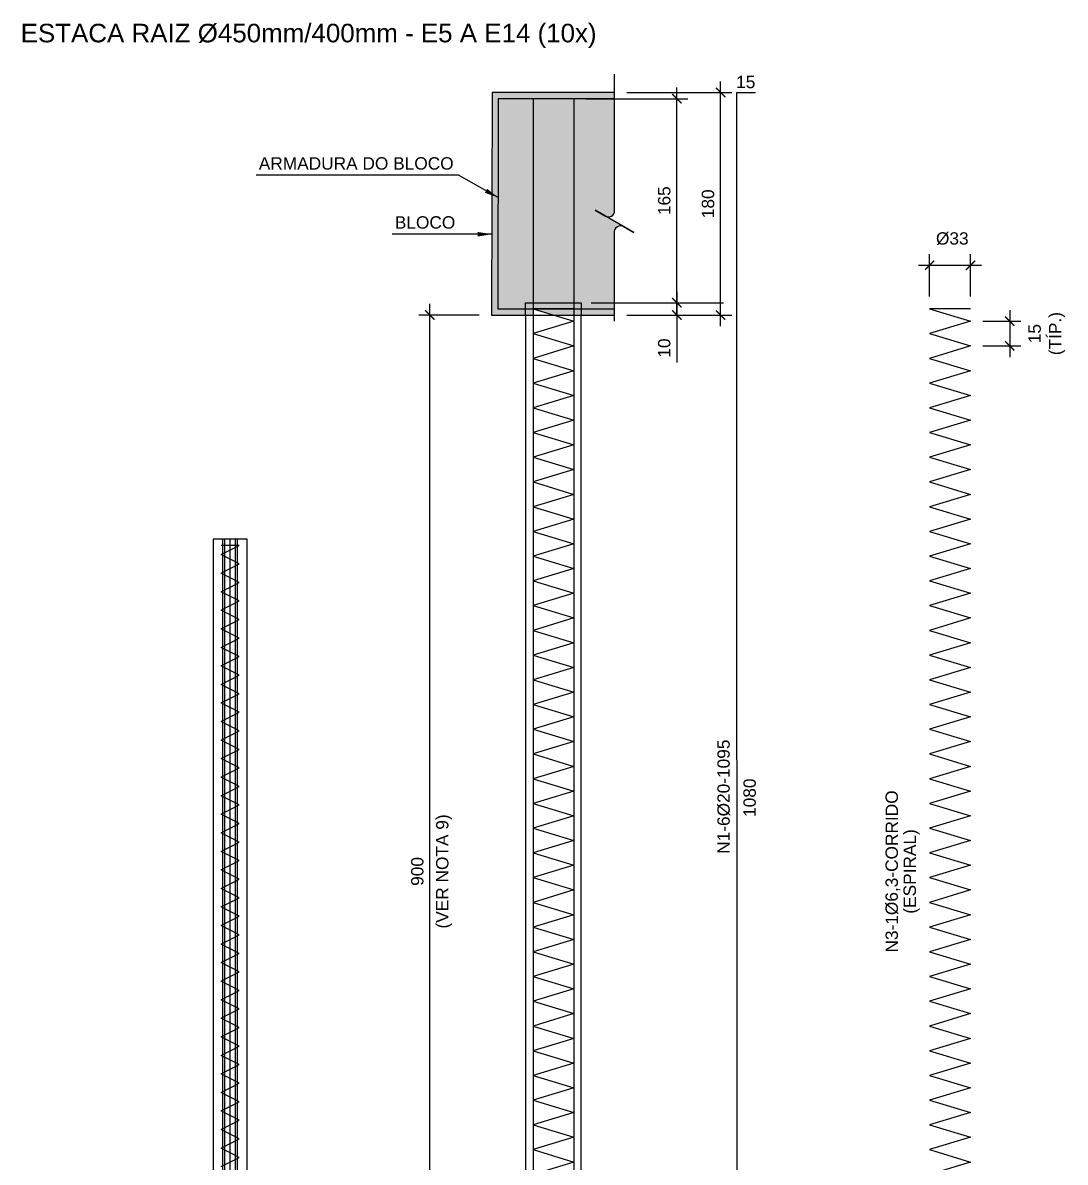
# Model space of a CAD drawing. Header units: millimetres. Extents: x -307 to 8753, y -255 to 18176.
# Drawn here: x 323 to 8753, y 8961 to 18176 of the extents above; entities that cross this region are included whole.
import ezdxf
from ezdxf.enums import TextEntityAlignment as Align

# ---------------------------------------------------------------- set-up
doc = ezdxf.new("R2010")
doc.units = ezdxf.units.MM
doc.linetypes.add('HIDDEN', pattern=[0.375, 0.25, -0.125])
for name, color, linetype in [('ARMADURA', 4, 'Continuous'), ('CIVIL-02', 2, 'Continuous'), ('CIVIL-02-PROJ', 2, 'HIDDEN'), ('CIVIL-1', 1, 'Continuous'), ('CIVIL-254', 254, 'Continuous'), ('CIVIL-DIM', 1, 'Continuous'), ('CIVIL-FERRO-VISTA', 5, 'Continuous'), ('CIVIL-TX2', 2, 'Continuous'), ('ES_TEXTO', 2, 'Continuous'), ('FERRO_05', 5, 'Continuous'), ('PERFIL', 3, 'Continuous')]:
    doc.layers.add(name, color=color, linetype=linetype)
doc.styles.add('ARIAL NORMAL', font='arial.ttf', dxfattribs={"height": 0.1})
doc.styles.add('ARIAL NORMAL 50', font='arial.ttf', dxfattribs={"height": 100})
doc.styles.add('ARIAL NORMAL 75', font='arial.ttf', dxfattribs={"height": 150})
doc.dimstyles.new('TICK-1_50', dxfattribs={"dimscale": 50, "dimtxt": 100, "dimasz": 1.5, "dimexe": 1.8, "dimexo": 2, "dimgap": 1, "dimtad": 1, "dimdec": 1, "dimlfac": 0.1, "dimtxsty": 'ARIAL NORMAL 50', "dimblk": 'ARCHTICK', "dimcen": -2, "dimdle": 1.8, "dimclrd": 1, "dimclre": 1, "dimclrt": 2, "dimadec": 1, "dimazin": 2, "dimtfac": 1, "dimtdec": 1, "dimtix": 1, "dimtmove": 2, "dimatfit": 3, "dimlwd": -1})
doc.dimstyles.new('TICK-1_75', dxfattribs={"dimscale": 75, "dimtxt": 150, "dimasz": 1.5, "dimexe": 1.8, "dimexo": 2, "dimgap": 1, "dimtad": 1, "dimdec": 1, "dimlfac": 0.1, "dimtxsty": 'ARIAL NORMAL 75', "dimblk": 'ARCHTICK', "dimcen": -2, "dimdle": 1.8, "dimclrd": 1, "dimclre": 1, "dimclrt": 2, "dimadec": 1, "dimazin": 2, "dimtfac": 1, "dimtdec": 1, "dimtix": 1, "dimtmove": 2, "dimatfit": 3, "dimlwd": -1})

# ---------------------------------------------------------------- blocks, each defined once
blk = doc.blocks.new('_ArchTick')
at = {"color": 0, "linetype": 'ByBlock', "const_width": 0.15}
blk.add_lwpolyline([(-0.5, -0.5), (0.5, 0.5)], dxfattribs=at)
blk = doc.blocks.new('*D35')
at = {"layer": 'CIVIL-DIM', "color": 1, "transparency": 16777216}
blk.add_line((5611.9, 15822.4), (5611.9, 17652.4), dxfattribs=at)
at = {"layer": 'CIVIL-DIM', "color": 1, "lineweight": -2, "transparency": 16777216}
for p, q in [((4879.9, 17562.4), (5701.9, 17562.4)), ((4919.9, 15912.4), (5701.9, 15912.4))]:
    blk.add_line(p, q, dxfattribs=at)
at = {"layer": 'Defpoints', "color": 0, "transparency": 16777216}
for p in [(4779.9, 17562.4), (5611.9, 17562.4), (4819.9, 15912.4)]:
    blk.add_point(p, dxfattribs=at)
at = {"layer": 'CIVIL-DIM', "color": 1, "transparency": 16777216, "xscale": 75, "yscale": 75, "zscale": 75}
for p, rotation in [((5611.9, 17562.4), 90), ((5611.9, 15912.4), 270)]:
    blk.add_blockref('_ArchTick', p, dxfattribs=dict(at, rotation=rotation))
at = {"layer": 'CIVIL-DIM', "color": 2, "transparency": 16777216, "insert": (5510.9, 16737.4), "char_height": 100, "attachment_point": 5, "rotation": 90, "style": 'ARIAL NORMAL 50'}
blk.add_mtext('165', dxfattribs=at)
blk = doc.blocks.new('*D36')
at = {"layer": 'CIVIL-DIM', "color": 1, "transparency": 16777216}
for p, q in [((5611.9, 16002.4), (5611.9, 15812.4)), ((5611.9, 15812.4), (5611.9, 15428.9))]:
    blk.add_line(p, q, dxfattribs=at)
at = {"layer": 'CIVIL-DIM', "color": 1, "lineweight": -2, "transparency": 16777216}
for p, q in [((5208.9, 15912.4), (5701.9, 15912.4)), ((5208.9, 15812.4), (5701.9, 15812.4))]:
    blk.add_line(p, q, dxfattribs=at)
at = {"layer": 'Defpoints', "color": 0, "transparency": 16777216}
for p in [(5108.9, 15912.4), (5108.9, 15812.4), (5611.9, 15812.4)]:
    blk.add_point(p, dxfattribs=at)
at = {"layer": 'CIVIL-DIM', "color": 1, "transparency": 16777216, "xscale": 75, "yscale": 75, "zscale": 75}
for p, rotation in [((5611.9, 15912.4), 90), ((5611.9, 15812.4), 270)]:
    blk.add_blockref('_ArchTick', p, dxfattribs=dict(at, rotation=rotation))
at = {"layer": 'CIVIL-DIM', "color": 2, "transparency": 16777216, "insert": (5510.9, 15545.6), "char_height": 100, "attachment_point": 5, "rotation": 90, "style": 'ARIAL NORMAL 50'}
blk.add_mtext('10', dxfattribs=at)
blk = doc.blocks.new('*D38')
at = {"layer": 'CIVIL-DIM', "color": 1, "transparency": 16777216}
blk.add_line((3614.9, 6722.4), (3614.9, 15902.4), dxfattribs=at)
at = {"layer": 'CIVIL-DIM', "color": 1, "lineweight": -2, "transparency": 16777216}
for p, q in [((4014.9, 15812.4), (3524.9, 15812.4)), ((4309.9, 6812.4), (3524.9, 6812.4))]:
    blk.add_line(p, q, dxfattribs=at)
at = {"layer": 'Defpoints', "color": 0, "transparency": 16777216}
for p in [(3614.9, 15812.4), (4114.9, 15812.4), (4409.9, 6812.4)]:
    blk.add_point(p, dxfattribs=at)
at = {"layer": 'CIVIL-DIM', "color": 1, "transparency": 16777216, "xscale": 75, "yscale": 75, "zscale": 75}
for p, rotation in [((3614.9, 15812.4), 90), ((3614.9, 6812.4), 270)]:
    blk.add_blockref('_ArchTick', p, dxfattribs=dict(at, rotation=rotation))
at = {"layer": 'CIVIL-DIM', "color": 2, "transparency": 16777216, "char_height": 100, "attachment_point": 5, "rotation": 90, "style": 'ARIAL NORMAL 50'}
for s, insert in [('(VER NOTA 9)', (3730.5, 11312.4)), ('900', (3513.8, 11312.4))]:
    blk.add_mtext(s, dxfattribs=dict(at, insert=insert))
blk = doc.blocks.new('*D40')
at = {"layer": 'CIVIL-DIM', "color": 1, "transparency": 16777216}
blk.add_line((8304.2, 15852.4), (8304.2, 15472.4), dxfattribs=at)
at = {"layer": 'CIVIL-DIM', "color": 1, "lineweight": -2, "transparency": 16777216}
for p, q in [((8087.1, 15762.4), (8394.2, 15762.4)), ((8087.1, 15562.4), (8394.2, 15562.4))]:
    blk.add_line(p, q, dxfattribs=at)
at = {"layer": 'Defpoints', "color": 0, "transparency": 16777216}
for p in [(7987.1, 15762.4), (7987.1, 15562.4), (8304.2, 15562.4)]:
    blk.add_point(p, dxfattribs=at)
at = {"layer": 'CIVIL-DIM', "color": 1, "transparency": 16777216, "xscale": 75, "yscale": 75, "zscale": 75}
for p, rotation in [((8304.2, 15762.4), 90), ((8304.2, 15562.4), 270)]:
    blk.add_blockref('_ArchTick', p, dxfattribs=dict(at, rotation=rotation))
at = {"layer": 'CIVIL-DIM', "color": 2, "transparency": 16777216, "insert": (8604.2, 15662.4), "char_height": 100, "attachment_point": 5, "rotation": 90, "style": 'ARIAL NORMAL 50'}
blk.add_mtext('15\\P(TÍP.)', dxfattribs=at)
blk = doc.blocks.new('*D41')
at = {"layer": 'CIVIL-DIM', "color": 1, "lineweight": -2, "transparency": 16777216}
for p, q in [((7657.1, 15962.4), (7657.1, 16305.2)), ((7987.1, 15962.4), (7987.1, 16305.2))]:
    blk.add_line(p, q, dxfattribs=at)
at = {"layer": 'CIVIL-DIM', "color": 1, "transparency": 16777216}
blk.add_line((7567.1, 16215.2), (8077.1, 16215.2), dxfattribs=at)
at = {"layer": 'Defpoints', "color": 0, "transparency": 16777216}
for p in [(7987.1, 16215.2), (7657.1, 15862.4), (7987.1, 15862.4)]:
    blk.add_point(p, dxfattribs=at)
at = {"layer": 'CIVIL-DIM', "color": 1, "transparency": 16777216, "xscale": 75, "yscale": 75, "zscale": 75, "rotation": 180}
blk.add_blockref('_ArchTick', (7657.1, 16215.2), dxfattribs=at)
at = {"layer": 'CIVIL-DIM', "color": 1, "transparency": 16777216, "xscale": 75, "yscale": 75, "zscale": 75}
blk.add_blockref('_ArchTick', (7987.1, 16215.2), dxfattribs=at)
at = {"layer": 'CIVIL-DIM', "color": 2, "transparency": 16777216, "insert": (7820.8, 16430.2), "char_height": 100, "attachment_point": 5, "style": 'ARIAL NORMAL 50'}
blk.add_mtext(' %%C33', dxfattribs=at)
blk = doc.blocks.new('*D44')
at = {"layer": 'CIVIL-DIM', "color": 1, "transparency": 16777216}
blk.add_line((5966, 15722.4), (5966, 17702.4), dxfattribs=at)
at = {"layer": 'CIVIL-DIM', "color": 1, "lineweight": -2, "transparency": 16777216}
for p, q in [((5208.9, 17612.4), (6056, 17612.4)), ((5208.9, 15812.4), (6056, 15812.4))]:
    blk.add_line(p, q, dxfattribs=at)
at = {"layer": 'Defpoints', "color": 0, "transparency": 16777216}
for p in [(5108.9, 17612.4), (5966, 17612.4), (5108.9, 15812.4)]:
    blk.add_point(p, dxfattribs=at)
at = {"layer": 'CIVIL-DIM', "color": 1, "transparency": 16777216, "xscale": 75, "yscale": 75, "zscale": 75}
for p, rotation in [((5966, 17612.4), 90), ((5966, 15812.4), 270)]:
    blk.add_blockref('_ArchTick', p, dxfattribs=dict(at, rotation=rotation))
at = {"layer": 'CIVIL-DIM', "color": 2, "transparency": 16777216, "insert": (5864.9, 16712.4), "char_height": 100, "attachment_point": 5, "rotation": 90, "style": 'ARIAL NORMAL 50'}
blk.add_mtext('180', dxfattribs=at)

msp = doc.modelspace()

# ---------------------------------------------------------------- hatches: boundary and pattern name
at = {"layer": 'CIVIL-254'}
h = msp.add_hatch(color=256, dxfattribs=at)
h.dxf.hatch_style = 1
h.paths.add_polyline_path([(5108.906, 17562.371), (4779.895, 17562.371), (4779.895, 15912.371), (4839.895, 15912.371), (4839.895, 15862.371), (5108.906, 15862.371), (5108.906, 16487.23, -0.57735029), (5181.652, 16529.23), (5036.16, 16613.23, 0.57735027), (5108.906, 16655.23)])
h.paths.add_polyline_path([(5108.906, 15862.371), (4839.895, 15862.371), (4839.895, 15812.371), (5108.906, 15812.371)])
h.paths.add_polyline_path([(4839.895, 15912.371), (4779.895, 15912.371), (4779.895, 15862.371), (4839.895, 15862.371)], flags=17)
h.paths.add_polyline_path([(4839.895, 15862.371), (4779.895, 15862.371), (4779.895, 15812.371), (4839.895, 15812.371)], flags=17)
h.paths.add_polyline_path([(4779.895, 15862.371), (4449.895, 15862.371), (4614.895, 15812.371), (4779.895, 15812.371)], flags=17)
h.paths.add_polyline_path([(4779.895, 15912.371), (4449.895, 15912.371), (4449.895, 15862.371), (4779.895, 15862.371)], flags=17)
h.paths.add_polyline_path([(4449.895, 15912.371), (4389.895, 15912.371), (4389.895, 15862.371), (4449.895, 15862.371)], flags=16)
h.paths.add_polyline_path([(4449.895, 15862.371), (4389.895, 15862.371), (4389.895, 15812.371), (4449.895, 15812.371)], flags=17)
h.paths.add_polyline_path([(4449.895, 15862.371), (4449.895, 15812.371), (4614.895, 15812.371)], flags=0)
h.paths.add_polyline_path([(4389.895, 15862.371), (4164.995, 15862.371), (4167.79, 17562.371), (5108.906, 17562.371), (5108.906, 17612.371), (4117.889, 17612.371), (4114.895, 15812.371), (4389.895, 15812.371)])
h.paths.add_polyline_path([(4449.895, 17562.371), (4167.79, 17562.371), (4164.995, 15862.371), (4389.895, 15862.371), (4389.895, 15912.371), (4449.895, 15912.371)], flags=17)
h.paths.add_polyline_path([(4779.895, 17562.371), (4449.895, 17562.371), (4449.895, 15912.371), (4779.895, 15912.371)], flags=17)

# ---------------------------------------------------------------- linework, layer by layer
at = {"layer": 'ARMADURA'}
msp.add_lwpolyline([(1926.65, 8925), (2073.35, 9000), (1926.65, 9075), (2073.35, 9150), (1926.65, 9225), (2073.35, 9300), (1926.65, 9375), (2073.35, 9450), (1926.65, 9525), (2073.35, 9600), (1926.65, 9675), (2073.35, 9750), (1926.65, 9825), (2073.35, 9900), (1926.65, 9975), (2073.35, 10050), (1926.65, 10125), (2073.35, 10200), (1926.65, 10275), (2073.35, 10350), (1926.65, 10425), (2073.35, 10500), (1926.65, 10575), (2073.35, 10650), (1926.65, 10725), (2073.35, 10800), (1926.65, 10875), (2073.35, 10950), (1926.65, 11025), (2073.35, 11100), (1926.65, 11175), (2073.35, 11250), (1926.65, 11325), (2073.35, 11400), (1926.65, 11475), (2073.35, 11550), (1926.65, 11625), (2073.35, 11700), (1926.65, 11775), (2073.35, 11850), (1926.65, 11925), (2073.35, 12000), (1926.65, 12075), (2073.35, 12150), (1926.65, 12225), (2073.35, 12300), (1926.65, 12375), (2073.35, 12450), (1926.65, 12525), (2073.35, 12600), (1926.65, 12675), (2073.35, 12750), (1926.65, 12825), (2073.35, 12900), (1926.65, 12975), (2073.35, 13050), (1926.65, 13125), (2073.35, 13200), (1926.65, 13275), (2073.35, 13350), (1926.65, 13425), (2073.35, 13500), (1926.65, 13575), (2073.35, 13650), (1926.65, 13725), (2073.35, 13800), (1926.65, 13875), (2073.35, 13950), (1926.65, 13950)], dxfattribs=at)
at = {"layer": 'CIVIL-02'}
for points in [[(5111.9, 17612.371), (4117.889, 17612.371), (4114.895, 15812.371), (5108.906, 15812.371)], [(4389.895, 15812.371), (4389.895, 6812.371), (4414.895, 6812.371), (4414.895, 3312.371), (4814.895, 3312.371), (4814.895, 6812.371), (4839.895, 6812.371), (4839.895, 15812.371)]]:
    msp.add_lwpolyline(points, dxfattribs=at)
at = {"layer": 'CIVIL-02-PROJ', "ltscale": 5}
msp.add_lwpolyline([(4389.895, 15812.371), (4389.895, 15912.371), (4839.895, 15912.371), (4839.895, 15812.371)], dxfattribs=at)
at = {"layer": 'CIVIL-1'}
msp.add_lwpolyline([(5108.906, 15762.155), (5108.906, 16487.23, -0.57735027), (5181.652, 16529.23), (5264.791, 16481.23), (4953.022, 16661.23), (5036.16, 16613.23, 0.57735027), (5108.906, 16655.23), (5108.906, 17759.904)], format="xyb", dxfattribs=at)
at = {"layer": 'CIVIL-DIM'}
msp.add_line((5701.931, 15912.371), (5988.598, 15912.371), dxfattribs=at)
at = {"layer": 'CIVIL-FERRO-VISTA'}
for p, q in [((4449.895, 17562.371), (4449.895, 6812.371)), ((4779.895, 17562.371), (4779.895, 6812.371))]:
    msp.add_line(p, q, dxfattribs=at)
for points in [[(6100.429, 6812.371), (6098.713, 17612.371), (6248.713, 17612.371)], [(5108.906, 17562.371), (4167.79, 17562.371), (4164.995, 15862.371), (5108.906, 15862.371)]]:
    msp.add_lwpolyline(points, dxfattribs=at)
at = {"layer": 'CIVIL-FERRO-VISTA', "color": 3}
for points in [[(4779.895, 15862.371), (4449.895, 15862.371), (4779.895, 15762.371), (4449.895, 15662.371), (4779.895, 15562.371), (4449.895, 15462.371), (4779.895, 15362.371), (4449.895, 15262.371), (4779.895, 15162.371), (4449.895, 15062.371), (4779.895, 14962.371), (4449.895, 14862.371), (4779.895, 14762.371), (4449.895, 14662.371), (4779.895, 14562.371), (4449.895, 14462.371), (4779.895, 14362.371), (4449.895, 14262.371), (4779.895, 14162.371), (4449.895, 14062.371), (4779.895, 13962.371), (4449.895, 13862.371), (4779.895, 13762.371), (4449.895, 13662.371), (4779.895, 13562.371), (4449.895, 13462.371), (4779.895, 13362.371), (4449.895, 13262.371), (4779.895, 13162.371), (4449.895, 13062.371), (4779.895, 12962.371), (4449.895, 12862.371), (4779.895, 12762.371), (4449.895, 12662.371), (4779.895, 12562.371), (4449.895, 12462.371), (4779.895, 12362.371), (4449.895, 12262.371), (4779.895, 12162.371), (4449.895, 12062.371), (4779.895, 11962.371), (4449.895, 11862.371), (4779.895, 11762.371), (4449.895, 11662.371), (4779.895, 11562.371), (4449.895, 11462.371), (4779.895, 11362.371), (4449.895, 11262.371), (4779.895, 11162.371), (4449.895, 11062.371), (4779.895, 10962.371), (4449.895, 10862.371), (4779.895, 10762.371), (4449.895, 10662.371), (4779.895, 10562.371), (4449.895, 10462.371), (4779.895, 10362.371), (4449.895, 10262.371), (4779.895, 10162.371), (4449.895, 10062.371), (4779.895, 9962.371), (4449.895, 9862.371), (4779.895, 9762.371), (4449.895, 9662.371), (4779.895, 9562.371), (4449.895, 9462.371), (4779.895, 9362.371), (4449.895, 9262.371), (4779.895, 9162.371), (4449.895, 9062.371), (4779.895, 8962.371), (4449.895, 8862.371)], [(7987.093, 15862.371), (7657.093, 15862.371), (7987.093, 15762.371), (7657.093, 15662.371), (7987.093, 15562.371), (7657.093, 15462.371), (7987.093, 15362.371), (7657.093, 15262.371), (7987.093, 15162.371), (7657.093, 15062.371), (7987.093, 14962.371), (7657.093, 14862.371), (7987.093, 14762.371), (7657.093, 14662.371), (7987.093, 14562.371), (7657.093, 14462.371), (7987.093, 14362.371), (7657.093, 14262.371), (7987.093, 14162.371), (7657.093, 14062.371), (7987.093, 13962.371), (7657.093, 13862.371), (7987.093, 13762.371), (7657.093, 13662.371), (7987.093, 13562.371), (7657.093, 13462.371), (7987.093, 13362.371), (7657.093, 13262.371), (7987.093, 13162.371), (7657.093, 13062.371), (7987.093, 12962.371), (7657.093, 12862.371), (7987.093, 12762.371), (7657.093, 12662.371), (7987.093, 12562.371), (7657.093, 12462.371), (7987.093, 12362.371), (7657.093, 12262.371), (7987.093, 12162.371), (7657.093, 12062.371), (7987.093, 11962.371), (7657.093, 11862.371), (7987.093, 11762.371), (7657.093, 11662.371), (7987.093, 11562.371), (7657.093, 11462.371), (7987.093, 11362.371), (7657.093, 11262.371), (7987.093, 11162.371), (7657.093, 11062.371), (7987.093, 10962.371), (7657.093, 10862.371), (7987.093, 10762.371), (7657.093, 10662.371), (7987.093, 10562.371), (7657.093, 10462.371), (7987.093, 10362.371), (7657.093, 10262.371), (7987.093, 10162.371), (7657.093, 10062.371), (7987.093, 9962.371), (7657.093, 9862.371), (7987.093, 9762.371), (7657.093, 9662.371), (7987.093, 9562.371), (7657.093, 9462.371), (7987.093, 9362.371), (7657.093, 9262.371), (7987.093, 9162.371), (7657.093, 9062.371), (7987.093, 8962.371), (7657.093, 8862.371)]]:
    msp.add_lwpolyline(points, dxfattribs=at)
at = {"layer": 'FERRO_05'}
for p, q in [((1939.8, 0), (1939.8, 14000)), ((1957.432, 0), (1957.432, 14000)), ((1957.432, 0), (1957.432, 14000)), ((2000, 0), (2000, 14000)), ((2000, 0), (2000, 14000)), ((2042.568, 0), (2042.568, 14000)), ((2042.568, 0), (2042.568, 14000)), ((2060.2, 0), (2060.2, 14000))]:
    msp.add_line(p, q, dxfattribs=at)
at = {"layer": 'PERFIL'}
msp.add_lwpolyline([(1863.5, 3000), (2136.5, 3000), (2136.5, 14000), (1863.5, 14000), (1863.5, 3000)], dxfattribs=at)

# ---------------------------------------------------------------- texts
at = {"layer": 'CIVIL-TX2', "style": 'ARIAL NORMAL 50'}
for s, p in [('15', (6091.933, 17647.739)), ('ARMADURA DO BLOCO', (2231.911, 16988.987)), ('BLOCO', (3331.911, 16511.613))]:
    msp.add_text(s, height=100, dxfattribs=at).set_placement(p)
for s, p in [('N1-6%%C20-1095', (6040.178, 11454.945)), ('1080', (6250.972, 11753.391))]:
    msp.add_text(s, height=100, rotation=90, dxfattribs=at).set_placement(p)
msp.add_text('N3-1%%C6,3-CORRIDO', height=100, rotation=90, dxfattribs=at).set_placement((7350.299, 11312.371), align=Align.MIDDLE_CENTER)
at = {"layer": 'CIVIL-TX2', "color": 2, "style": 'ARIAL NORMAL 50'}
msp.add_text('(ESPIRAL)', height=100, rotation=90, dxfattribs=at).set_placement((7495.628, 11312.371), align=Align.MIDDLE_CENTER)
at = {"layer": 'ES_TEXTO', "insert": (2634.774, 18070.782), "char_height": 100, "attachment_point": 5, "rotation": 0.0014078, "style": 'ARIAL NORMAL'}
msp.add_mtext('\\pxql;{\\H1.5x;ESTACA RAIZ %%C450mm/400mm - E5 A E14 (10x)}', dxfattribs=at)

# ---------------------------------------------------------------- dimensions: what is measured, and where the dimension line sits
at = {"layer": 'CIVIL-DIM'}
for base, p1, p2, picture, middle in [((5965.962, 17612.371), (5108.906, 15812.371), (5108.906, 17612.371), '*D44', (5864.905, 16712.371)), ((5611.931, 17562.371), (4819.895, 15912.371), (4779.895, 17562.371), '*D35', (5510.874, 16737.371))]:
    dim = msp.add_linear_dim(base=base, p1=p1, p2=p2, angle=90, dimstyle='TICK-1_50', dxfattribs=at)
    dim.commit()
    dim.dimension.update_dxf_attribs({"geometry": picture, "text_midpoint": middle})
dim = msp.add_linear_dim(base=(7987.093, 16215.211), p1=(7657.093, 15862.371), p2=(7987.093, 15862.371), text=' %%C<>', dimstyle='TICK-1_50', dxfattribs=at)
dim.commit()
dim.dimension.update_dxf_attribs({"geometry": '*D41', "text_midpoint": (7820.824, 16430.211), "dimtype": 160})
dim = msp.add_linear_dim(base=(5611.931, 15812.371), p1=(5108.906, 15912.371), p2=(5108.906, 15812.371), angle=90, dimstyle='TICK-1_50', override={"dimtmove": 0}, dxfattribs=at)
dim.commit()
dim.dimension.update_dxf_attribs({"geometry": '*D36', "text_midpoint": (5611.931, 15545.625), "dimtype": 160})
dim = msp.add_linear_dim(base=(3614.895, 15812.371), p1=(4409.895, 6812.371), p2=(4114.895, 15812.371), angle=90, text='<>\\X(VER NOTA 9)', dimstyle='TICK-1_50', override={"dimtxsty": 'ARIAL NORMAL 50'}, dxfattribs=at)
dim.commit()
dim.dimension.update_dxf_attribs({"geometry": '*D38', "text_midpoint": (3614.895, 11312.371)})
dim = msp.add_linear_dim(base=(8304.187, 15562.371), p1=(7987.093, 15762.371), p2=(7987.093, 15562.371), angle=90, text='15\\P(TÍP.)', dimstyle='TICK-1_50', dxfattribs=at)
dim.commit()
dim.dimension.update_dxf_attribs({"geometry": '*D40', "text_midpoint": (8604.187, 15662.371), "dimtype": 160})

# ---------------------------------------------------------------- leaders
for points in [[(4167.79, 16762.371), (3845.682, 16943.631), (2209.437, 16943.631)], [(4114.895, 16466.257), (3645.682, 16466.257), (3309.437, 16466.257)]]:
    msp.add_leader(points, dimstyle='TICK-1_75', dxfattribs=at)

doc.saveas('drawing.dxf')
